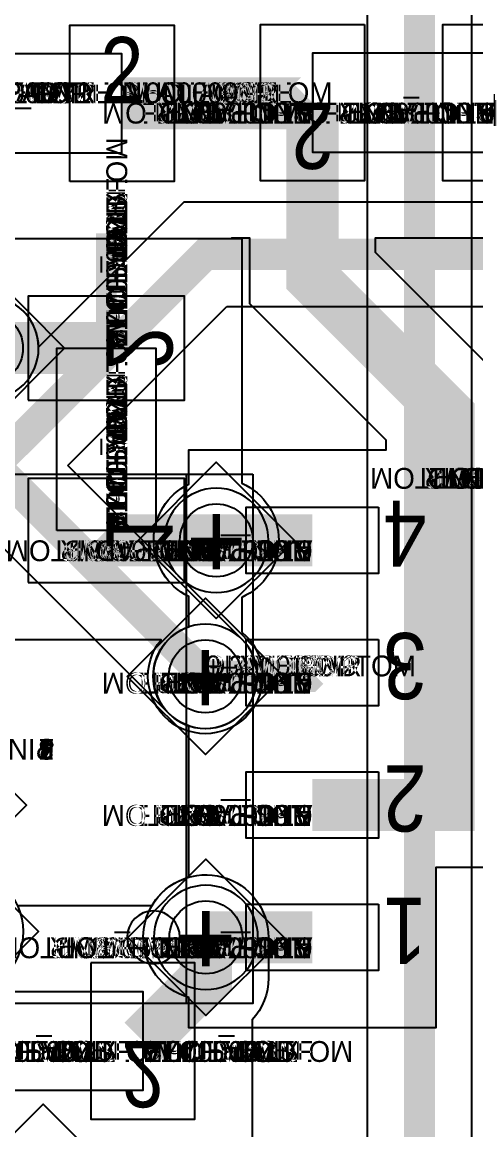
# Model space of a CAD drawing. Extents: x 0 to 323, y 0 to 320.
# Drawn here: x 127.76 to 132.11, y 171.4 to 182.03 of the extents above; entities that cross this region are included whole.
import ezdxf
from ezdxf.enums import TextEntityAlignment as Align

# ---------------------------------------------------------------- set-up
doc = ezdxf.new("R2010")
doc.units = 0
doc.header["$MEASUREMENT"] = 0
doc.layers.get('0').update_dxf_attribs({"linetype": 'CONTINUOUS'})
for name, color, linetype in [('CDN_FIGURES', 7, 'CONTINUOUS'), ('ETCH_BOTTOM', 7, 'CONTINUOUS'), ('ETCH_GND', 3, 'CONTINUOUS'), ('ETCH_INT1', 4, 'CONTINUOUS'), ('ETCH_INT2', 5, 'CONTINUOUS'), ('ETCH_PWR', 6, 'CONTINUOUS'), ('ETCH_TOP', 2, 'CONTINUOUS'), ('MANUFACTURING_NCLEGEND-1-6', 8, 'CONTINUOUS'), ('PACKAGE_GEOMETRY_ASSEMBLY_TOP', 11, 'CONTINUOUS'), ('PACKAGE_GEOMETRY_PIN_NUMBER', 9, 'CONTINUOUS')]:
    doc.layers.add(name, color=color, linetype=linetype)

# ---------------------------------------------------------------- blocks, each defined once
blk = doc.blocks.new('FIGURE_DIAMOND')
at = {"layer": 'CDN_FIGURES'}
blk.add_lwpolyline([(-0.5, 0), (0, 0.5), (0.5, 0), (0, -0.5)], close=True, dxfattribs=at)
blk = doc.blocks.new('PAD_INFO')
for tag in ['SHAPE_TYPE', 'PAD_HEIGHT', 'PAD_LAYER', 'PAD_TYPE', 'PAD_WIDTH']:
    blk.add_attdef(tag, (0, 0), '', height=0.2)
at = {"flags": 2}
blk.add_attdef('CDN_TYPE', (0, 0), '', height=0.2, dxfattribs=at)
blk = doc.blocks.new('DRILL_INFO')
at = {"flags": 2}
blk.add_attdef('CDN_TYPE', (0, 0), '', height=0.2, dxfattribs=at)
for tag in ['FSHAPE', 'FCHAR', 'DRILL_HEIGHT', 'DIAMETER', 'PLATED', 'DRILL_WIDTH']:
    blk.add_attdef(tag, (0, 0), '', height=0.2)
blk = doc.blocks.new('VIA0700X0300')
at = {"layer": 'ETCH_BOTTOM'}
blk.add_circle((0, 0), 0.35, dxfattribs=at)
at = {"layer": 'ETCH_GND'}
blk.add_circle((0, 0), 0.35, dxfattribs=at)
at = {"layer": 'ETCH_INT1'}
blk.add_circle((0, 0), 0.35, dxfattribs=at)
at = {"layer": 'ETCH_INT2'}
blk.add_circle((0, 0), 0.35, dxfattribs=at)
at = {"layer": 'ETCH_PWR'}
blk.add_circle((0, 0), 0.35, dxfattribs=at)
at = {"layer": 'ETCH_TOP'}
blk.add_circle((0, 0), 0.35, dxfattribs=at)
ref = blk.add_blockref('PAD_INFO', (0, 0))
ref.add_attrib('PAD_LAYER', 'ETCH_TOP', (0, 0), dxfattribs={"height": 0.2})
ref.add_attrib('SHAPE_TYPE', 'NULL', (0, 0), dxfattribs={"height": 0.2})
ref.add_attrib('PAD_TYPE', 'ANTIPAD', (0, 0), dxfattribs={"height": 0.2})
ref.add_attrib('PAD_WIDTH', '0.000000', (0, 0), dxfattribs={"height": 0.2})
ref.add_attrib('PAD_HEIGHT', '0.000000', (0, 0), dxfattribs={"height": 0.2})
ref = blk.add_blockref('PAD_INFO', (0, 0))
ref.add_attrib('PAD_LAYER', 'ETCH_GND', (0, 0), dxfattribs={"height": 0.2})
ref.add_attrib('SHAPE_TYPE', 'NULL', (0, 0), dxfattribs={"height": 0.2})
ref.add_attrib('PAD_TYPE', 'ANTIPAD', (0, 0), dxfattribs={"height": 0.2})
ref.add_attrib('PAD_WIDTH', '0.000000', (0, 0), dxfattribs={"height": 0.2})
ref.add_attrib('PAD_HEIGHT', '0.000000', (0, 0), dxfattribs={"height": 0.2})
ref = blk.add_blockref('PAD_INFO', (0, 0))
ref.add_attrib('PAD_LAYER', 'ETCH_INT1', (0, 0), dxfattribs={"height": 0.2})
ref.add_attrib('SHAPE_TYPE', 'NULL', (0, 0), dxfattribs={"height": 0.2})
ref.add_attrib('PAD_TYPE', 'ANTIPAD', (0, 0), dxfattribs={"height": 0.2})
ref.add_attrib('PAD_WIDTH', '0.000000', (0, 0), dxfattribs={"height": 0.2})
ref.add_attrib('PAD_HEIGHT', '0.000000', (0, 0), dxfattribs={"height": 0.2})
ref = blk.add_blockref('PAD_INFO', (0, 0))
ref.add_attrib('PAD_LAYER', 'ETCH_INT2', (0, 0), dxfattribs={"height": 0.2})
ref.add_attrib('SHAPE_TYPE', 'NULL', (0, 0), dxfattribs={"height": 0.2})
ref.add_attrib('PAD_TYPE', 'ANTIPAD', (0, 0), dxfattribs={"height": 0.2})
ref.add_attrib('PAD_WIDTH', '0.000000', (0, 0), dxfattribs={"height": 0.2})
ref.add_attrib('PAD_HEIGHT', '0.000000', (0, 0), dxfattribs={"height": 0.2})
ref = blk.add_blockref('PAD_INFO', (0, 0))
ref.add_attrib('PAD_LAYER', 'ETCH_PWR', (0, 0), dxfattribs={"height": 0.2})
ref.add_attrib('SHAPE_TYPE', 'NULL', (0, 0), dxfattribs={"height": 0.2})
ref.add_attrib('PAD_TYPE', 'ANTIPAD', (0, 0), dxfattribs={"height": 0.2})
ref.add_attrib('PAD_WIDTH', '0.000000', (0, 0), dxfattribs={"height": 0.2})
ref.add_attrib('PAD_HEIGHT', '0.000000', (0, 0), dxfattribs={"height": 0.2})
ref = blk.add_blockref('PAD_INFO', (0, 0))
ref.add_attrib('PAD_LAYER', 'ETCH_BOTTOM', (0, 0), dxfattribs={"height": 0.2})
ref.add_attrib('SHAPE_TYPE', 'NULL', (0, 0), dxfattribs={"height": 0.2})
ref.add_attrib('PAD_TYPE', 'ANTIPAD', (0, 0), dxfattribs={"height": 0.2})
ref.add_attrib('PAD_WIDTH', '0.000000', (0, 0), dxfattribs={"height": 0.2})
ref.add_attrib('PAD_HEIGHT', '0.000000', (0, 0), dxfattribs={"height": 0.2})
ref = blk.add_blockref('PAD_INFO', (0, 0))
ref.add_attrib('PAD_LAYER', 'ETCH_TOP', (0, 0), dxfattribs={"height": 0.2})
ref.add_attrib('SHAPE_TYPE', 'NULL', (0, 0), dxfattribs={"height": 0.2})
ref.add_attrib('PAD_TYPE', 'THERMAL', (0, 0), dxfattribs={"height": 0.2})
ref.add_attrib('PAD_WIDTH', '0.000000', (0, 0), dxfattribs={"height": 0.2})
ref.add_attrib('PAD_HEIGHT', '0.000000', (0, 0), dxfattribs={"height": 0.2})
ref = blk.add_blockref('PAD_INFO', (0, 0))
ref.add_attrib('PAD_LAYER', 'ETCH_GND', (0, 0), dxfattribs={"height": 0.2})
ref.add_attrib('SHAPE_TYPE', 'NULL', (0, 0), dxfattribs={"height": 0.2})
ref.add_attrib('PAD_TYPE', 'THERMAL', (0, 0), dxfattribs={"height": 0.2})
ref.add_attrib('PAD_WIDTH', '0.000000', (0, 0), dxfattribs={"height": 0.2})
ref.add_attrib('PAD_HEIGHT', '0.000000', (0, 0), dxfattribs={"height": 0.2})
ref = blk.add_blockref('PAD_INFO', (0, 0))
ref.add_attrib('PAD_LAYER', 'ETCH_INT1', (0, 0), dxfattribs={"height": 0.2})
ref.add_attrib('SHAPE_TYPE', 'NULL', (0, 0), dxfattribs={"height": 0.2})
ref.add_attrib('PAD_TYPE', 'THERMAL', (0, 0), dxfattribs={"height": 0.2})
ref.add_attrib('PAD_WIDTH', '0.000000', (0, 0), dxfattribs={"height": 0.2})
ref.add_attrib('PAD_HEIGHT', '0.000000', (0, 0), dxfattribs={"height": 0.2})
ref = blk.add_blockref('PAD_INFO', (0, 0))
ref.add_attrib('PAD_LAYER', 'ETCH_INT2', (0, 0), dxfattribs={"height": 0.2})
ref.add_attrib('SHAPE_TYPE', 'NULL', (0, 0), dxfattribs={"height": 0.2})
ref.add_attrib('PAD_TYPE', 'THERMAL', (0, 0), dxfattribs={"height": 0.2})
ref.add_attrib('PAD_WIDTH', '0.000000', (0, 0), dxfattribs={"height": 0.2})
ref.add_attrib('PAD_HEIGHT', '0.000000', (0, 0), dxfattribs={"height": 0.2})
ref = blk.add_blockref('PAD_INFO', (0, 0))
ref.add_attrib('PAD_LAYER', 'ETCH_PWR', (0, 0), dxfattribs={"height": 0.2})
ref.add_attrib('SHAPE_TYPE', 'NULL', (0, 0), dxfattribs={"height": 0.2})
ref.add_attrib('PAD_TYPE', 'THERMAL', (0, 0), dxfattribs={"height": 0.2})
ref.add_attrib('PAD_WIDTH', '0.000000', (0, 0), dxfattribs={"height": 0.2})
ref.add_attrib('PAD_HEIGHT', '0.000000', (0, 0), dxfattribs={"height": 0.2})
ref = blk.add_blockref('PAD_INFO', (0, 0))
ref.add_attrib('PAD_LAYER', 'ETCH_BOTTOM', (0, 0), dxfattribs={"height": 0.2})
ref.add_attrib('SHAPE_TYPE', 'NULL', (0, 0), dxfattribs={"height": 0.2})
ref.add_attrib('PAD_TYPE', 'THERMAL', (0, 0), dxfattribs={"height": 0.2})
ref.add_attrib('PAD_WIDTH', '0.000000', (0, 0), dxfattribs={"height": 0.2})
ref.add_attrib('PAD_HEIGHT', '0.000000', (0, 0), dxfattribs={"height": 0.2})
ref = blk.add_blockref('PAD_INFO', (0, 0))
ref.add_attrib('PAD_LAYER', 'ETCH_TOP', (0, 0), dxfattribs={"height": 0.2})
ref.add_attrib('SHAPE_TYPE', 'CIRCLE', (0, 0), dxfattribs={"height": 0.2})
ref.add_attrib('PAD_TYPE', 'REGULAR', (0, 0), dxfattribs={"height": 0.2})
ref.add_attrib('PAD_WIDTH', '0.700000', (0, 0), dxfattribs={"height": 0.2})
ref.add_attrib('PAD_HEIGHT', '0.700000', (0, 0), dxfattribs={"height": 0.2})
ref = blk.add_blockref('PAD_INFO', (0, 0))
ref.add_attrib('PAD_LAYER', 'ETCH_GND', (0, 0), dxfattribs={"height": 0.2})
ref.add_attrib('SHAPE_TYPE', 'CIRCLE', (0, 0), dxfattribs={"height": 0.2})
ref.add_attrib('PAD_TYPE', 'REGULAR', (0, 0), dxfattribs={"height": 0.2})
ref.add_attrib('PAD_WIDTH', '0.700000', (0, 0), dxfattribs={"height": 0.2})
ref.add_attrib('PAD_HEIGHT', '0.700000', (0, 0), dxfattribs={"height": 0.2})
ref = blk.add_blockref('PAD_INFO', (0, 0))
ref.add_attrib('PAD_LAYER', 'ETCH_INT1', (0, 0), dxfattribs={"height": 0.2})
ref.add_attrib('SHAPE_TYPE', 'CIRCLE', (0, 0), dxfattribs={"height": 0.2})
ref.add_attrib('PAD_TYPE', 'REGULAR', (0, 0), dxfattribs={"height": 0.2})
ref.add_attrib('PAD_WIDTH', '0.700000', (0, 0), dxfattribs={"height": 0.2})
ref.add_attrib('PAD_HEIGHT', '0.700000', (0, 0), dxfattribs={"height": 0.2})
ref = blk.add_blockref('PAD_INFO', (0, 0))
ref.add_attrib('PAD_LAYER', 'ETCH_INT2', (0, 0), dxfattribs={"height": 0.2})
ref.add_attrib('SHAPE_TYPE', 'CIRCLE', (0, 0), dxfattribs={"height": 0.2})
ref.add_attrib('PAD_TYPE', 'REGULAR', (0, 0), dxfattribs={"height": 0.2})
ref.add_attrib('PAD_WIDTH', '0.700000', (0, 0), dxfattribs={"height": 0.2})
ref.add_attrib('PAD_HEIGHT', '0.700000', (0, 0), dxfattribs={"height": 0.2})
ref = blk.add_blockref('PAD_INFO', (0, 0))
ref.add_attrib('PAD_LAYER', 'ETCH_PWR', (0, 0), dxfattribs={"height": 0.2})
ref.add_attrib('SHAPE_TYPE', 'CIRCLE', (0, 0), dxfattribs={"height": 0.2})
ref.add_attrib('PAD_TYPE', 'REGULAR', (0, 0), dxfattribs={"height": 0.2})
ref.add_attrib('PAD_WIDTH', '0.700000', (0, 0), dxfattribs={"height": 0.2})
ref.add_attrib('PAD_HEIGHT', '0.700000', (0, 0), dxfattribs={"height": 0.2})
ref = blk.add_blockref('PAD_INFO', (0, 0))
ref.add_attrib('PAD_LAYER', 'ETCH_BOTTOM', (0, 0), dxfattribs={"height": 0.2})
ref.add_attrib('SHAPE_TYPE', 'CIRCLE', (0, 0), dxfattribs={"height": 0.2})
ref.add_attrib('PAD_TYPE', 'REGULAR', (0, 0), dxfattribs={"height": 0.2})
ref.add_attrib('PAD_WIDTH', '0.700000', (0, 0), dxfattribs={"height": 0.2})
ref.add_attrib('PAD_HEIGHT', '0.700000', (0, 0), dxfattribs={"height": 0.2})
ref = blk.add_blockref('DRILL_INFO', (0, 0))
ref.add_attrib('DIAMETER', '0.300000', (0, 0), dxfattribs={"height": 0.2})
ref.add_attrib('PLATED', 'PLATED', (0, 0), dxfattribs={"height": 0.2})
ref.add_attrib('FSHAPE', 'DIAMOND', (0, 0), dxfattribs={"height": 0.2})
ref.add_attrib('FCHAR', '+', (0, 0), dxfattribs={"height": 0.2})
ref.add_attrib('DRILL_WIDTH', '1.500000', (0, 0), dxfattribs={"height": 0.2})
ref.add_attrib('DRILL_HEIGHT', '1.500000', (0, 0), dxfattribs={"height": 0.2})
for tag in ['CDN_TYPE', 'PIN']:
    blk.add_attdef(tag, (0, 0), '', height=0.2)
at = {"flags": 2}
for tag in ['PSTKNAME', 'BBV']:
    blk.add_attdef(tag, (0, 0), '', height=0.2, dxfattribs=at)
blk = doc.blocks.new('SMD50_25')
at = {"layer": 'ETCH_TOP'}
blk.add_lwpolyline([(-0.635, -0.318), (-0.635, 0.318), (0.635, 0.318), (0.635, -0.318)], close=True, dxfattribs=at)
ref = blk.add_blockref('PAD_INFO', (0, 0))
ref.add_attrib('PAD_LAYER', 'ETCH_TOP', (0, 0), dxfattribs={"height": 0.2})
ref.add_attrib('SHAPE_TYPE', 'NULL', (0, 0), dxfattribs={"height": 0.2})
ref.add_attrib('PAD_TYPE', 'ANTIPAD', (0, 0), dxfattribs={"height": 0.2})
ref.add_attrib('PAD_WIDTH', '0.000000', (0, 0), dxfattribs={"height": 0.2})
ref.add_attrib('PAD_HEIGHT', '0.000000', (0, 0), dxfattribs={"height": 0.2})
ref = blk.add_blockref('PAD_INFO', (0, 0))
ref.add_attrib('PAD_LAYER', 'ETCH_GND', (0, 0), dxfattribs={"height": 0.2})
ref.add_attrib('SHAPE_TYPE', 'NULL', (0, 0), dxfattribs={"height": 0.2})
ref.add_attrib('PAD_TYPE', 'ANTIPAD', (0, 0), dxfattribs={"height": 0.2})
ref.add_attrib('PAD_WIDTH', '0.000000', (0, 0), dxfattribs={"height": 0.2})
ref.add_attrib('PAD_HEIGHT', '0.000000', (0, 0), dxfattribs={"height": 0.2})
ref = blk.add_blockref('PAD_INFO', (0, 0))
ref.add_attrib('PAD_LAYER', 'ETCH_INT1', (0, 0), dxfattribs={"height": 0.2})
ref.add_attrib('SHAPE_TYPE', 'NULL', (0, 0), dxfattribs={"height": 0.2})
ref.add_attrib('PAD_TYPE', 'ANTIPAD', (0, 0), dxfattribs={"height": 0.2})
ref.add_attrib('PAD_WIDTH', '0.000000', (0, 0), dxfattribs={"height": 0.2})
ref.add_attrib('PAD_HEIGHT', '0.000000', (0, 0), dxfattribs={"height": 0.2})
ref = blk.add_blockref('PAD_INFO', (0, 0))
ref.add_attrib('PAD_LAYER', 'ETCH_INT2', (0, 0), dxfattribs={"height": 0.2})
ref.add_attrib('SHAPE_TYPE', 'NULL', (0, 0), dxfattribs={"height": 0.2})
ref.add_attrib('PAD_TYPE', 'ANTIPAD', (0, 0), dxfattribs={"height": 0.2})
ref.add_attrib('PAD_WIDTH', '0.000000', (0, 0), dxfattribs={"height": 0.2})
ref.add_attrib('PAD_HEIGHT', '0.000000', (0, 0), dxfattribs={"height": 0.2})
ref = blk.add_blockref('PAD_INFO', (0, 0))
ref.add_attrib('PAD_LAYER', 'ETCH_PWR', (0, 0), dxfattribs={"height": 0.2})
ref.add_attrib('SHAPE_TYPE', 'NULL', (0, 0), dxfattribs={"height": 0.2})
ref.add_attrib('PAD_TYPE', 'ANTIPAD', (0, 0), dxfattribs={"height": 0.2})
ref.add_attrib('PAD_WIDTH', '0.000000', (0, 0), dxfattribs={"height": 0.2})
ref.add_attrib('PAD_HEIGHT', '0.000000', (0, 0), dxfattribs={"height": 0.2})
ref = blk.add_blockref('PAD_INFO', (0, 0))
ref.add_attrib('PAD_LAYER', 'ETCH_BOTTOM', (0, 0), dxfattribs={"height": 0.2})
ref.add_attrib('SHAPE_TYPE', 'NULL', (0, 0), dxfattribs={"height": 0.2})
ref.add_attrib('PAD_TYPE', 'ANTIPAD', (0, 0), dxfattribs={"height": 0.2})
ref.add_attrib('PAD_WIDTH', '0.000000', (0, 0), dxfattribs={"height": 0.2})
ref.add_attrib('PAD_HEIGHT', '0.000000', (0, 0), dxfattribs={"height": 0.2})
ref = blk.add_blockref('PAD_INFO', (0, 0))
ref.add_attrib('PAD_LAYER', 'ETCH_TOP', (0, 0), dxfattribs={"height": 0.2})
ref.add_attrib('SHAPE_TYPE', 'NULL', (0, 0), dxfattribs={"height": 0.2})
ref.add_attrib('PAD_TYPE', 'THERMAL', (0, 0), dxfattribs={"height": 0.2})
ref.add_attrib('PAD_WIDTH', '0.000000', (0, 0), dxfattribs={"height": 0.2})
ref.add_attrib('PAD_HEIGHT', '0.000000', (0, 0), dxfattribs={"height": 0.2})
ref = blk.add_blockref('PAD_INFO', (0, 0))
ref.add_attrib('PAD_LAYER', 'ETCH_GND', (0, 0), dxfattribs={"height": 0.2})
ref.add_attrib('SHAPE_TYPE', 'NULL', (0, 0), dxfattribs={"height": 0.2})
ref.add_attrib('PAD_TYPE', 'THERMAL', (0, 0), dxfattribs={"height": 0.2})
ref.add_attrib('PAD_WIDTH', '0.000000', (0, 0), dxfattribs={"height": 0.2})
ref.add_attrib('PAD_HEIGHT', '0.000000', (0, 0), dxfattribs={"height": 0.2})
ref = blk.add_blockref('PAD_INFO', (0, 0))
ref.add_attrib('PAD_LAYER', 'ETCH_INT1', (0, 0), dxfattribs={"height": 0.2})
ref.add_attrib('SHAPE_TYPE', 'NULL', (0, 0), dxfattribs={"height": 0.2})
ref.add_attrib('PAD_TYPE', 'THERMAL', (0, 0), dxfattribs={"height": 0.2})
ref.add_attrib('PAD_WIDTH', '0.000000', (0, 0), dxfattribs={"height": 0.2})
ref.add_attrib('PAD_HEIGHT', '0.000000', (0, 0), dxfattribs={"height": 0.2})
ref = blk.add_blockref('PAD_INFO', (0, 0))
ref.add_attrib('PAD_LAYER', 'ETCH_INT2', (0, 0), dxfattribs={"height": 0.2})
ref.add_attrib('SHAPE_TYPE', 'NULL', (0, 0), dxfattribs={"height": 0.2})
ref.add_attrib('PAD_TYPE', 'THERMAL', (0, 0), dxfattribs={"height": 0.2})
ref.add_attrib('PAD_WIDTH', '0.000000', (0, 0), dxfattribs={"height": 0.2})
ref.add_attrib('PAD_HEIGHT', '0.000000', (0, 0), dxfattribs={"height": 0.2})
ref = blk.add_blockref('PAD_INFO', (0, 0))
ref.add_attrib('PAD_LAYER', 'ETCH_PWR', (0, 0), dxfattribs={"height": 0.2})
ref.add_attrib('SHAPE_TYPE', 'NULL', (0, 0), dxfattribs={"height": 0.2})
ref.add_attrib('PAD_TYPE', 'THERMAL', (0, 0), dxfattribs={"height": 0.2})
ref.add_attrib('PAD_WIDTH', '0.000000', (0, 0), dxfattribs={"height": 0.2})
ref.add_attrib('PAD_HEIGHT', '0.000000', (0, 0), dxfattribs={"height": 0.2})
ref = blk.add_blockref('PAD_INFO', (0, 0))
ref.add_attrib('PAD_LAYER', 'ETCH_BOTTOM', (0, 0), dxfattribs={"height": 0.2})
ref.add_attrib('SHAPE_TYPE', 'NULL', (0, 0), dxfattribs={"height": 0.2})
ref.add_attrib('PAD_TYPE', 'THERMAL', (0, 0), dxfattribs={"height": 0.2})
ref.add_attrib('PAD_WIDTH', '0.000000', (0, 0), dxfattribs={"height": 0.2})
ref.add_attrib('PAD_HEIGHT', '0.000000', (0, 0), dxfattribs={"height": 0.2})
ref = blk.add_blockref('PAD_INFO', (0, 0))
ref.add_attrib('PAD_LAYER', 'ETCH_TOP', (0, 0), dxfattribs={"height": 0.2})
ref.add_attrib('SHAPE_TYPE', 'RECTANGLE', (0, 0), dxfattribs={"height": 0.2})
ref.add_attrib('PAD_TYPE', 'REGULAR', (0, 0), dxfattribs={"height": 0.2})
ref.add_attrib('PAD_WIDTH', '1.270000', (0, 0), dxfattribs={"height": 0.2})
ref.add_attrib('PAD_HEIGHT', '0.635000', (0, 0), dxfattribs={"height": 0.2})
ref = blk.add_blockref('PAD_INFO', (0, 0))
ref.add_attrib('PAD_LAYER', 'ETCH_GND', (0, 0), dxfattribs={"height": 0.2})
ref.add_attrib('SHAPE_TYPE', 'NULL', (0, 0), dxfattribs={"height": 0.2})
ref.add_attrib('PAD_TYPE', 'REGULAR', (0, 0), dxfattribs={"height": 0.2})
ref.add_attrib('PAD_WIDTH', '0.000000', (0, 0), dxfattribs={"height": 0.2})
ref.add_attrib('PAD_HEIGHT', '0.000000', (0, 0), dxfattribs={"height": 0.2})
ref = blk.add_blockref('PAD_INFO', (0, 0))
ref.add_attrib('PAD_LAYER', 'ETCH_INT1', (0, 0), dxfattribs={"height": 0.2})
ref.add_attrib('SHAPE_TYPE', 'NULL', (0, 0), dxfattribs={"height": 0.2})
ref.add_attrib('PAD_TYPE', 'REGULAR', (0, 0), dxfattribs={"height": 0.2})
ref.add_attrib('PAD_WIDTH', '0.000000', (0, 0), dxfattribs={"height": 0.2})
ref.add_attrib('PAD_HEIGHT', '0.000000', (0, 0), dxfattribs={"height": 0.2})
ref = blk.add_blockref('PAD_INFO', (0, 0))
ref.add_attrib('PAD_LAYER', 'ETCH_INT2', (0, 0), dxfattribs={"height": 0.2})
ref.add_attrib('SHAPE_TYPE', 'NULL', (0, 0), dxfattribs={"height": 0.2})
ref.add_attrib('PAD_TYPE', 'REGULAR', (0, 0), dxfattribs={"height": 0.2})
ref.add_attrib('PAD_WIDTH', '0.000000', (0, 0), dxfattribs={"height": 0.2})
ref.add_attrib('PAD_HEIGHT', '0.000000', (0, 0), dxfattribs={"height": 0.2})
ref = blk.add_blockref('PAD_INFO', (0, 0))
ref.add_attrib('PAD_LAYER', 'ETCH_PWR', (0, 0), dxfattribs={"height": 0.2})
ref.add_attrib('SHAPE_TYPE', 'NULL', (0, 0), dxfattribs={"height": 0.2})
ref.add_attrib('PAD_TYPE', 'REGULAR', (0, 0), dxfattribs={"height": 0.2})
ref.add_attrib('PAD_WIDTH', '0.000000', (0, 0), dxfattribs={"height": 0.2})
ref.add_attrib('PAD_HEIGHT', '0.000000', (0, 0), dxfattribs={"height": 0.2})
ref = blk.add_blockref('PAD_INFO', (0, 0))
ref.add_attrib('PAD_LAYER', 'ETCH_BOTTOM', (0, 0), dxfattribs={"height": 0.2})
ref.add_attrib('SHAPE_TYPE', 'NULL', (0, 0), dxfattribs={"height": 0.2})
ref.add_attrib('PAD_TYPE', 'REGULAR', (0, 0), dxfattribs={"height": 0.2})
ref.add_attrib('PAD_WIDTH', '0.000000', (0, 0), dxfattribs={"height": 0.2})
ref.add_attrib('PAD_HEIGHT', '0.000000', (0, 0), dxfattribs={"height": 0.2})
ref = blk.add_blockref('DRILL_INFO', (0, 0))
ref.add_attrib('DIAMETER', '0.000000', (0, 0), dxfattribs={"height": 0.2})
ref.add_attrib('PLATED', 'NON_PLATED', (0, 0), dxfattribs={"height": 0.2})
ref.add_attrib('FSHAPE', 'NULL', (0, 0), dxfattribs={"height": 0.2})
ref.add_attrib('DRILL_WIDTH', '0.000000', (0, 0), dxfattribs={"height": 0.2})
ref.add_attrib('DRILL_HEIGHT', '0.000000', (0, 0), dxfattribs={"height": 0.2})
for tag in ['CDN_TYPE', 'PIN']:
    blk.add_attdef(tag, (0, 0), '', height=0.2)
at = {"flags": 2}
for tag in ['PSTKNAME', 'BBV']:
    blk.add_attdef(tag, (0, 0), '', height=0.2, dxfattribs=at)
blk = doc.blocks.new('SOIC8')
at = {"layer": 'PACKAGE_GEOMETRY_ASSEMBLY_TOP'}
blk.add_lwpolyline([(-1.905, -2.54), (-1.905, 2.54), (1.905, 2.54), (1.905, -2.54)], close=True, dxfattribs=at)
blk.add_lwpolyline([(-1.27, 2.54), (-1.27, -2.54)], dxfattribs=at)
blk.add_lwpolyline([(-0.6985, 1.905, 1), (-1.2065, 1.905, 1)], format="xyb", close=True, dxfattribs=at)
at = {"layer": 'ETCH_TOP'}
ref = blk.add_blockref('SMD50_25', (-2.4765, 1.905), dxfattribs=at)
ref.add_attrib('CDN_TYPE', 'PIN', (0, 0), dxfattribs={"height": 0.2})
ref.add_attrib('PIN', '1', (0, 0), dxfattribs={"height": 0.2})
ref = blk.add_blockref('SMD50_25', (2.4765, 1.905), dxfattribs=at)
ref.add_attrib('CDN_TYPE', 'PIN', (0, 0), dxfattribs={"height": 0.2})
ref.add_attrib('PIN', '8', (0, 0), dxfattribs={"height": 0.2})
ref = blk.add_blockref('SMD50_25', (-2.4765, 0.635), dxfattribs=at)
ref.add_attrib('CDN_TYPE', 'PIN', (0, 0), dxfattribs={"height": 0.2})
ref.add_attrib('PIN', '2', (0, 0), dxfattribs={"height": 0.2})
ref = blk.add_blockref('SMD50_25', (2.4765, 0.635), dxfattribs=at)
ref.add_attrib('CDN_TYPE', 'PIN', (0, 0), dxfattribs={"height": 0.2})
ref.add_attrib('PIN', '7', (0, 0), dxfattribs={"height": 0.2})
ref = blk.add_blockref('SMD50_25', (-2.4765, -0.635), dxfattribs=at)
ref.add_attrib('CDN_TYPE', 'PIN', (0, 0), dxfattribs={"height": 0.2})
ref.add_attrib('PIN', '3', (0, 0), dxfattribs={"height": 0.2})
ref = blk.add_blockref('SMD50_25', (-2.4765, -1.905), dxfattribs=at)
ref.add_attrib('CDN_TYPE', 'PIN', (0, 0), dxfattribs={"height": 0.2})
ref.add_attrib('PIN', '4', (0, 0), dxfattribs={"height": 0.2})
ref = blk.add_blockref('SMD50_25', (2.4765, -1.905), dxfattribs=at)
ref.add_attrib('CDN_TYPE', 'PIN', (0, 0), dxfattribs={"height": 0.2})
ref.add_attrib('PIN', '5', (0, 0), dxfattribs={"height": 0.2})
ref = blk.add_blockref('SMD50_25', (2.4765, -0.635), dxfattribs=at)
ref.add_attrib('CDN_TYPE', 'PIN', (0, 0), dxfattribs={"height": 0.2})
ref.add_attrib('PIN', '6', (0, 0), dxfattribs={"height": 0.2})
at = {"flags": 2}
for tag in ['SYMBOL_TYPE', 'CDN_TYPE', 'REFDES']:
    blk.add_attdef(tag, (0, 0), '', height=0.2, dxfattribs=at)
blk = doc.blocks.new('RC1000X1500TS')
at = {"layer": 'ETCH_TOP'}
blk.add_lwpolyline([(-0.5, -0.75), (-0.5, 0.75), (0.5, 0.75), (0.5, -0.75)], close=True, dxfattribs=at)
ref = blk.add_blockref('PAD_INFO', (0, 0))
ref.add_attrib('PAD_LAYER', 'ETCH_TOP', (0, 0), dxfattribs={"height": 0.2})
ref.add_attrib('SHAPE_TYPE', 'NULL', (0, 0), dxfattribs={"height": 0.2})
ref.add_attrib('PAD_TYPE', 'ANTIPAD', (0, 0), dxfattribs={"height": 0.2})
ref.add_attrib('PAD_WIDTH', '0.000000', (0, 0), dxfattribs={"height": 0.2})
ref.add_attrib('PAD_HEIGHT', '0.000000', (0, 0), dxfattribs={"height": 0.2})
ref = blk.add_blockref('PAD_INFO', (0, 0))
ref.add_attrib('PAD_LAYER', 'ETCH_GND', (0, 0), dxfattribs={"height": 0.2})
ref.add_attrib('SHAPE_TYPE', 'NULL', (0, 0), dxfattribs={"height": 0.2})
ref.add_attrib('PAD_TYPE', 'ANTIPAD', (0, 0), dxfattribs={"height": 0.2})
ref.add_attrib('PAD_WIDTH', '0.000000', (0, 0), dxfattribs={"height": 0.2})
ref.add_attrib('PAD_HEIGHT', '0.000000', (0, 0), dxfattribs={"height": 0.2})
ref = blk.add_blockref('PAD_INFO', (0, 0))
ref.add_attrib('PAD_LAYER', 'ETCH_INT1', (0, 0), dxfattribs={"height": 0.2})
ref.add_attrib('SHAPE_TYPE', 'NULL', (0, 0), dxfattribs={"height": 0.2})
ref.add_attrib('PAD_TYPE', 'ANTIPAD', (0, 0), dxfattribs={"height": 0.2})
ref.add_attrib('PAD_WIDTH', '0.000000', (0, 0), dxfattribs={"height": 0.2})
ref.add_attrib('PAD_HEIGHT', '0.000000', (0, 0), dxfattribs={"height": 0.2})
ref = blk.add_blockref('PAD_INFO', (0, 0))
ref.add_attrib('PAD_LAYER', 'ETCH_INT2', (0, 0), dxfattribs={"height": 0.2})
ref.add_attrib('SHAPE_TYPE', 'NULL', (0, 0), dxfattribs={"height": 0.2})
ref.add_attrib('PAD_TYPE', 'ANTIPAD', (0, 0), dxfattribs={"height": 0.2})
ref.add_attrib('PAD_WIDTH', '0.000000', (0, 0), dxfattribs={"height": 0.2})
ref.add_attrib('PAD_HEIGHT', '0.000000', (0, 0), dxfattribs={"height": 0.2})
ref = blk.add_blockref('PAD_INFO', (0, 0))
ref.add_attrib('PAD_LAYER', 'ETCH_PWR', (0, 0), dxfattribs={"height": 0.2})
ref.add_attrib('SHAPE_TYPE', 'NULL', (0, 0), dxfattribs={"height": 0.2})
ref.add_attrib('PAD_TYPE', 'ANTIPAD', (0, 0), dxfattribs={"height": 0.2})
ref.add_attrib('PAD_WIDTH', '0.000000', (0, 0), dxfattribs={"height": 0.2})
ref.add_attrib('PAD_HEIGHT', '0.000000', (0, 0), dxfattribs={"height": 0.2})
ref = blk.add_blockref('PAD_INFO', (0, 0))
ref.add_attrib('PAD_LAYER', 'ETCH_BOTTOM', (0, 0), dxfattribs={"height": 0.2})
ref.add_attrib('SHAPE_TYPE', 'NULL', (0, 0), dxfattribs={"height": 0.2})
ref.add_attrib('PAD_TYPE', 'ANTIPAD', (0, 0), dxfattribs={"height": 0.2})
ref.add_attrib('PAD_WIDTH', '0.000000', (0, 0), dxfattribs={"height": 0.2})
ref.add_attrib('PAD_HEIGHT', '0.000000', (0, 0), dxfattribs={"height": 0.2})
ref = blk.add_blockref('PAD_INFO', (0, 0))
ref.add_attrib('PAD_LAYER', 'ETCH_TOP', (0, 0), dxfattribs={"height": 0.2})
ref.add_attrib('SHAPE_TYPE', 'NULL', (0, 0), dxfattribs={"height": 0.2})
ref.add_attrib('PAD_TYPE', 'THERMAL', (0, 0), dxfattribs={"height": 0.2})
ref.add_attrib('PAD_WIDTH', '0.000000', (0, 0), dxfattribs={"height": 0.2})
ref.add_attrib('PAD_HEIGHT', '0.000000', (0, 0), dxfattribs={"height": 0.2})
ref = blk.add_blockref('PAD_INFO', (0, 0))
ref.add_attrib('PAD_LAYER', 'ETCH_GND', (0, 0), dxfattribs={"height": 0.2})
ref.add_attrib('SHAPE_TYPE', 'NULL', (0, 0), dxfattribs={"height": 0.2})
ref.add_attrib('PAD_TYPE', 'THERMAL', (0, 0), dxfattribs={"height": 0.2})
ref.add_attrib('PAD_WIDTH', '0.000000', (0, 0), dxfattribs={"height": 0.2})
ref.add_attrib('PAD_HEIGHT', '0.000000', (0, 0), dxfattribs={"height": 0.2})
ref = blk.add_blockref('PAD_INFO', (0, 0))
ref.add_attrib('PAD_LAYER', 'ETCH_INT1', (0, 0), dxfattribs={"height": 0.2})
ref.add_attrib('SHAPE_TYPE', 'NULL', (0, 0), dxfattribs={"height": 0.2})
ref.add_attrib('PAD_TYPE', 'THERMAL', (0, 0), dxfattribs={"height": 0.2})
ref.add_attrib('PAD_WIDTH', '0.000000', (0, 0), dxfattribs={"height": 0.2})
ref.add_attrib('PAD_HEIGHT', '0.000000', (0, 0), dxfattribs={"height": 0.2})
ref = blk.add_blockref('PAD_INFO', (0, 0))
ref.add_attrib('PAD_LAYER', 'ETCH_INT2', (0, 0), dxfattribs={"height": 0.2})
ref.add_attrib('SHAPE_TYPE', 'NULL', (0, 0), dxfattribs={"height": 0.2})
ref.add_attrib('PAD_TYPE', 'THERMAL', (0, 0), dxfattribs={"height": 0.2})
ref.add_attrib('PAD_WIDTH', '0.000000', (0, 0), dxfattribs={"height": 0.2})
ref.add_attrib('PAD_HEIGHT', '0.000000', (0, 0), dxfattribs={"height": 0.2})
ref = blk.add_blockref('PAD_INFO', (0, 0))
ref.add_attrib('PAD_LAYER', 'ETCH_PWR', (0, 0), dxfattribs={"height": 0.2})
ref.add_attrib('SHAPE_TYPE', 'NULL', (0, 0), dxfattribs={"height": 0.2})
ref.add_attrib('PAD_TYPE', 'THERMAL', (0, 0), dxfattribs={"height": 0.2})
ref.add_attrib('PAD_WIDTH', '0.000000', (0, 0), dxfattribs={"height": 0.2})
ref.add_attrib('PAD_HEIGHT', '0.000000', (0, 0), dxfattribs={"height": 0.2})
ref = blk.add_blockref('PAD_INFO', (0, 0))
ref.add_attrib('PAD_LAYER', 'ETCH_BOTTOM', (0, 0), dxfattribs={"height": 0.2})
ref.add_attrib('SHAPE_TYPE', 'NULL', (0, 0), dxfattribs={"height": 0.2})
ref.add_attrib('PAD_TYPE', 'THERMAL', (0, 0), dxfattribs={"height": 0.2})
ref.add_attrib('PAD_WIDTH', '0.000000', (0, 0), dxfattribs={"height": 0.2})
ref.add_attrib('PAD_HEIGHT', '0.000000', (0, 0), dxfattribs={"height": 0.2})
ref = blk.add_blockref('PAD_INFO', (0, 0))
ref.add_attrib('PAD_LAYER', 'ETCH_GND', (0, 0), dxfattribs={"height": 0.2})
ref.add_attrib('SHAPE_TYPE', 'NULL', (0, 0), dxfattribs={"height": 0.2})
ref.add_attrib('PAD_TYPE', 'REGULAR', (0, 0), dxfattribs={"height": 0.2})
ref.add_attrib('PAD_WIDTH', '0.000000', (0, 0), dxfattribs={"height": 0.2})
ref.add_attrib('PAD_HEIGHT', '0.000000', (0, 0), dxfattribs={"height": 0.2})
ref = blk.add_blockref('PAD_INFO', (0, 0))
ref.add_attrib('PAD_LAYER', 'ETCH_INT1', (0, 0), dxfattribs={"height": 0.2})
ref.add_attrib('SHAPE_TYPE', 'NULL', (0, 0), dxfattribs={"height": 0.2})
ref.add_attrib('PAD_TYPE', 'REGULAR', (0, 0), dxfattribs={"height": 0.2})
ref.add_attrib('PAD_WIDTH', '0.000000', (0, 0), dxfattribs={"height": 0.2})
ref.add_attrib('PAD_HEIGHT', '0.000000', (0, 0), dxfattribs={"height": 0.2})
ref = blk.add_blockref('PAD_INFO', (0, 0))
ref.add_attrib('PAD_LAYER', 'ETCH_INT2', (0, 0), dxfattribs={"height": 0.2})
ref.add_attrib('SHAPE_TYPE', 'NULL', (0, 0), dxfattribs={"height": 0.2})
ref.add_attrib('PAD_TYPE', 'REGULAR', (0, 0), dxfattribs={"height": 0.2})
ref.add_attrib('PAD_WIDTH', '0.000000', (0, 0), dxfattribs={"height": 0.2})
ref.add_attrib('PAD_HEIGHT', '0.000000', (0, 0), dxfattribs={"height": 0.2})
ref = blk.add_blockref('PAD_INFO', (0, 0))
ref.add_attrib('PAD_LAYER', 'ETCH_PWR', (0, 0), dxfattribs={"height": 0.2})
ref.add_attrib('SHAPE_TYPE', 'NULL', (0, 0), dxfattribs={"height": 0.2})
ref.add_attrib('PAD_TYPE', 'REGULAR', (0, 0), dxfattribs={"height": 0.2})
ref.add_attrib('PAD_WIDTH', '0.000000', (0, 0), dxfattribs={"height": 0.2})
ref.add_attrib('PAD_HEIGHT', '0.000000', (0, 0), dxfattribs={"height": 0.2})
ref = blk.add_blockref('PAD_INFO', (0, 0))
ref.add_attrib('PAD_LAYER', 'ETCH_BOTTOM', (0, 0), dxfattribs={"height": 0.2})
ref.add_attrib('SHAPE_TYPE', 'NULL', (0, 0), dxfattribs={"height": 0.2})
ref.add_attrib('PAD_TYPE', 'REGULAR', (0, 0), dxfattribs={"height": 0.2})
ref.add_attrib('PAD_WIDTH', '0.000000', (0, 0), dxfattribs={"height": 0.2})
ref.add_attrib('PAD_HEIGHT', '0.000000', (0, 0), dxfattribs={"height": 0.2})
ref = blk.add_blockref('DRILL_INFO', (0, 0))
ref.add_attrib('DIAMETER', '0.000000', (0, 0), dxfattribs={"height": 0.2})
ref.add_attrib('PLATED', 'PLATED', (0, 0), dxfattribs={"height": 0.2})
ref.add_attrib('FSHAPE', 'NULL', (0, 0), dxfattribs={"height": 0.2})
ref.add_attrib('DRILL_WIDTH', '0.000000', (0, 0), dxfattribs={"height": 0.2})
ref.add_attrib('DRILL_HEIGHT', '0.000000', (0, 0), dxfattribs={"height": 0.2})
ref = blk.add_blockref('PAD_INFO', (0, 0))
ref.add_attrib('PAD_LAYER', 'ETCH_TOP', (0, 0), dxfattribs={"height": 0.2})
ref.add_attrib('SHAPE_TYPE', 'RECTANGLE', (0, 0), dxfattribs={"height": 0.2})
ref.add_attrib('PAD_TYPE', 'REGULAR', (0, 0), dxfattribs={"height": 0.2})
ref.add_attrib('PAD_WIDTH', '1.000000', (0, 0), dxfattribs={"height": 0.2})
ref.add_attrib('PAD_HEIGHT', '1.500000', (0, 0), dxfattribs={"height": 0.2})
for tag in ['CDN_TYPE', 'PIN']:
    blk.add_attdef(tag, (0, 0), '', height=0.2)
at = {"flags": 2}
for tag in ['PSTKNAME', 'BBV']:
    blk.add_attdef(tag, (0, 0), '', height=0.2, dxfattribs=at)
blk = doc.blocks.new('F56')
at = {"layer": 'PACKAGE_GEOMETRY_ASSEMBLY_TOP'}
blk.add_lwpolyline([(0, -0.475), (1.75, -0.475), (1.75, 0.475), (0, 0.475)], close=True, dxfattribs=at)
at = {"layer": 'ETCH_TOP'}
ref = blk.add_blockref('RC1000X1500TS', (0, 0), dxfattribs=at)
ref.add_attrib('CDN_TYPE', 'PIN', (0, 0), dxfattribs={"height": 0.2})
ref.add_attrib('PIN', '1', (0, 0), dxfattribs={"height": 0.2})
ref = blk.add_blockref('RC1000X1500TS', (1.75, 0), dxfattribs=at)
ref.add_attrib('CDN_TYPE', 'PIN', (0, 0), dxfattribs={"height": 0.2})
ref.add_attrib('PIN', '2', (0, 0), dxfattribs={"height": 0.2})
at = {"flags": 2}
for tag in ['SYMBOL_TYPE', 'CDN_TYPE', 'REFDES']:
    blk.add_attdef(tag, (0, 0), '', height=0.2, dxfattribs=at)

msp = doc.modelspace()

# ---------------------------------------------------------------- linework, layer by layer
at = {"layer": 'ETCH_BOTTOM'}
for points, format in [([(124.586, 221.809), (132.068, 214.327), (132.068, 170.453), (131.513, 169.898), (131.513, 165.185, -1.558329), (130.513, 165.185), (130.513, 170.313), (131.068, 170.868), (131.068, 183.033), (129.218, 183.033), (129.218, 183.483), (127.959, 183.483), (127.672, 183.196, -0.17081)], "xyb"), ([(123.748, 221.455, 0.3, 0.3, 0), (124.232, 221.455, 0.3, 0.3, 0), (131.568, 214.12, 0.3, 0.3, 0), (131.568, 170.66, 0.3, 0.3, 0), (131.013, 170.105, 0.3, 0.3, 0), (131.013, 164.955, 0.3, 0.3, 0)], "xyseb"), ([(128.563, 178.905, 0.2, 0.2, 0), (128.563, 180.006, 0.2, 0.2, 0)], "xyseb"), ([(128.563, 178.905, 0.5, 0.5, 0), (127.413, 178.905, 0.5, 0.5, 0)], "xyseb"), ([(129.618, 177.06, 0.5, 0.5, 0), (128.658, 177.06, 0.5, 0.5, 0), (128.563, 177.155, 0.5, 0.5, 0)], "xyseb"), ([(127.708, 173.556), (129.001, 173.556, -0.763479), (130.118, 173.25), (130.118, 172.86, -0.185893), (129.963, 172.458), (129.963, 170.955), (128.505, 170.955, -1.105309), (127.41, 170.955)], "xyb"), ([(129.518, 173.25, 0.5, 0.5, 0), (129.518, 172.86, 0.5, 0.5, 0), (128.913, 172.255, 0.5, 0.5, 0)], "xyseb")]:
    msp.add_lwpolyline(points, format=format, dxfattribs=at)
msp.add_lwpolyline([(129.863, 176.18, -2.41334), (129.088, 176.105), (127.263, 176.105), (127.263, 178.376, -0.755811), (127.263, 179.435), (127.263, 179.956), (129.863, 179.956), (129.863, 177.608, -0.648106), (129.863, 176.513)], format="xyb", close=True, dxfattribs=at)
at = {"layer": 'ETCH_GND'}
for points in [[(130.118, 177.06, 1), (129.118, 177.06, 1)], [(130.013, 175.755, 1), (129.013, 175.755, 1)], [(130.018, 173.25, 1), (129.018, 173.25, 1)]]:
    msp.add_lwpolyline(points, format="xyb", close=True, dxfattribs=at)
at = {"layer": 'ETCH_INT1'}
for points, format in [([(122.206, 182.355), (129.159, 175.402, 1), (129.866, 176.109), (128.195, 177.78), (129.72, 179.305), (140.486, 179.305), (140.886, 178.905), (140.906, 178.905), (144.506, 175.305), (147.063, 175.305), (147.063, 173.498), (147.613, 172.948), (147.613, 170.847, 2.030769), (147.613, 170.054), (147.613, 169.098), (158.325, 158.385), (150.003, 158.385), (150.003, 155.505), (2.263, 155.505)], "xyb"), ([(159.74, 158.385), (148.613, 169.513), (148.613, 172.048, 2.378934), (148.613, 172.763), (148.613, 173.363), (148.063, 173.913), (148.063, 175.305), (151.313, 175.305, 1), (151.313, 176.306), (146.82, 176.306, 2.378934), (146.105, 176.306), (144.92, 176.306), (141.607, 179.619, 1.34236), (140.919, 180.287), (140.9, 180.306), (134.721, 180.306, 1.52703), (133.804, 180.306), (129.306, 180.306), (127.913, 178.913, 0.862848), (126.932, 179.043)], "xyb"), ([(147.563, 175.805, 0.3, 0.3, 0), (144.713, 175.805, 0.3, 0.3, 0), (141.113, 179.405, 0.3, 0.3, 0), (141.093, 179.405, 0.3, 0.3, 0), (140.693, 179.805, 0.3, 0.3, 0), (129.513, 179.805, 0.3, 0.3, 0), (127.488, 177.781, 0.3, 0.3, 0), (127.488, 177.78, 0.3, 0.3, 0)], "xyseb"), ([(129.513, 175.755, 0.3, 0.3, 0), (127.488, 177.78, 0.3, 0.3, 0)], "xyseb")]:
    msp.add_lwpolyline(points, format=format, dxfattribs=at)
msp.add_lwpolyline([(130.018, 173.25, 1), (129.018, 173.25, 1)], format="xyb", close=True, dxfattribs=at)
at = {"layer": 'ETCH_INT2'}
for points in [[(127.913, 178.905, 1), (126.913, 178.905, 1)], [(130.118, 177.06, 1), (129.118, 177.06, 1)], [(130.013, 175.755, 1), (129.013, 175.755, 1)], [(130.018, 173.25, 1), (129.018, 173.25, 1)]]:
    msp.add_lwpolyline(points, format="xyb", close=True, dxfattribs=at)
at = {"layer": 'ETCH_PWR'}
for points in [[(127.913, 178.905, 1), (126.913, 178.905, 1)], [(130.118, 177.06, 1), (129.118, 177.06, 1)], [(130.013, 175.755, 1), (129.013, 175.755, 1)], [(130.018, 173.25, 1), (129.018, 173.25, 1)]]:
    msp.add_lwpolyline(points, format="xyb", close=True, dxfattribs=at)
at = {"layer": 'ETCH_TOP'}
for points, format in [([(133.341, 182.561), (133.341, 179.96), (131.141, 179.96), (131.141, 179.826), (132.448, 178.519), (132.448, 173.92), (131.724, 173.92), (131.724, 172.383), (129.354, 172.383), (129.354, 172.673, -0.756027), (129.354, 173.828), (129.354, 175.281, -0.720039), (129.354, 176.23), (129.354, 176.521, -0.624179), (129.354, 177.6), (129.354, 177.928), (131.248, 177.928), (131.248, 178.022), (129.941, 179.329), (129.941, 179.96), (129.763, 179.96), (129.763, 179.955), (125.913, 179.955)], "xyb"), ([(128.713, 181.255, 0.5, 0.5, 0), (130.536, 181.255, 0.5, 0.5, 0), (130.541, 181.26, 0.5, 0.5, 0)], "xyseb"), ([(130.541, 181.26, 0.5, 0.5, 0), (130.541, 179.577, 0.5, 0.5, 0), (131.848, 178.27, 0.5, 0.5, 0), (131.848, 174.52, 0.5, 0.5, 0), (130.539, 174.52, 0.5, 0.5, 0)], "xyseb"), ([(132.291, 181.26, 0.5, 0.5, 0), (133.268, 181.26, 0.5, 0.5, 0)], "xyseb"), ([(130.539, 177.06, 0.5, 0.5, 0), (129.618, 177.06, 0.5, 0.5, 0)], "xyseb"), ([(129.513, 175.755, 0.3, 0.3, 0), (130.504, 175.755, 0.3, 0.3, 0), (130.539, 175.79, 0.3, 0.3, 0)], "xyseb"), ([(127.163, 173.906, -1), (127.163, 172.705)], "xyb"), ([(130.539, 173.25, 0.5, 0.5, 0), (129.518, 173.25, 0.5, 0.5, 0)], "xyseb")]:
    msp.add_lwpolyline(points, format=format, dxfattribs=at)

# ---------------------------------------------------------------- block references
at = {"rotation": 180}
for name, p in [('F56', (132.291, 181.26)), ('SOIC8', (128.063, 175.155))]:
    msp.add_blockref(name, p, dxfattribs=at)
msp.add_blockref('F56', (126.963, 181.255))
at = {"xscale": -1}
for p, rotation in [((128.563, 177.155), 270), ((127.163, 172.255), 180)]:
    msp.add_blockref('F56', p, dxfattribs=dict(at, rotation=rotation))
at = {"layer": 'ETCH_TOP', "rotation": 180}
for p in [(127.413, 178.905), (133.113, 177.755), (129.618, 177.06), (129.518, 173.25)]:
    msp.add_blockref('VIA0700X0300', p, dxfattribs=at)
at = {"layer": 'ETCH_TOP'}
msp.add_blockref('VIA0700X0300', (129.513, 175.755), dxfattribs=at)
at = {"layer": 'MANUFACTURING_NCLEGEND-1-6', "xscale": 1.5, "yscale": 1.5}
for p in [(127.413, 178.905), (129.618, 177.06), (129.513, 175.755), (127.048, 174.52), (127.163, 173.305), (129.518, 173.25), (127.958, 170.9)]:
    msp.add_blockref('FIGURE_DIAMOND', p, dxfattribs=at)

# ---------------------------------------------------------------- texts
at = {"layer": 'MANUFACTURING_NCLEGEND-1-6'}
for p in [(129.618, 177.06), (129.513, 175.755), (129.518, 173.25)]:
    msp.add_text('+', height=0.75, dxfattribs=at).set_placement(p, align=Align.MIDDLE_CENTER)
at = {"layer": 'PACKAGE_GEOMETRY_PIN_NUMBER', "width": 0.88}
msp.add_text('2', height=0.635, dxfattribs=at).set_placement((128.713, 181.255), align=Align.CENTER)
for s, p in [('2', (130.541, 181.26)), ('4', (131.428, 177.441)), ('3', (131.428, 176.171)), ('2', (131.428, 174.901)), ('1', (131.428, 173.631))]:
    msp.add_text(s, height=0.635, rotation=180, dxfattribs=at).set_placement(p, align=Align.CENTER)
at = {"layer": 'PACKAGE_GEOMETRY_PIN_NUMBER', "text_generation_flag": 2, "width": 0.88}
for s, rotation, p in [('2', 270, (128.563, 178.905)), ('1', 270, (128.563, 177.155)), ('2', 180, (128.913, 172.255))]:
    msp.add_text(s, height=0.635, rotation=rotation, dxfattribs=at).set_placement(p, align=Align.CENTER)

doc.saveas('drawing.dxf')
